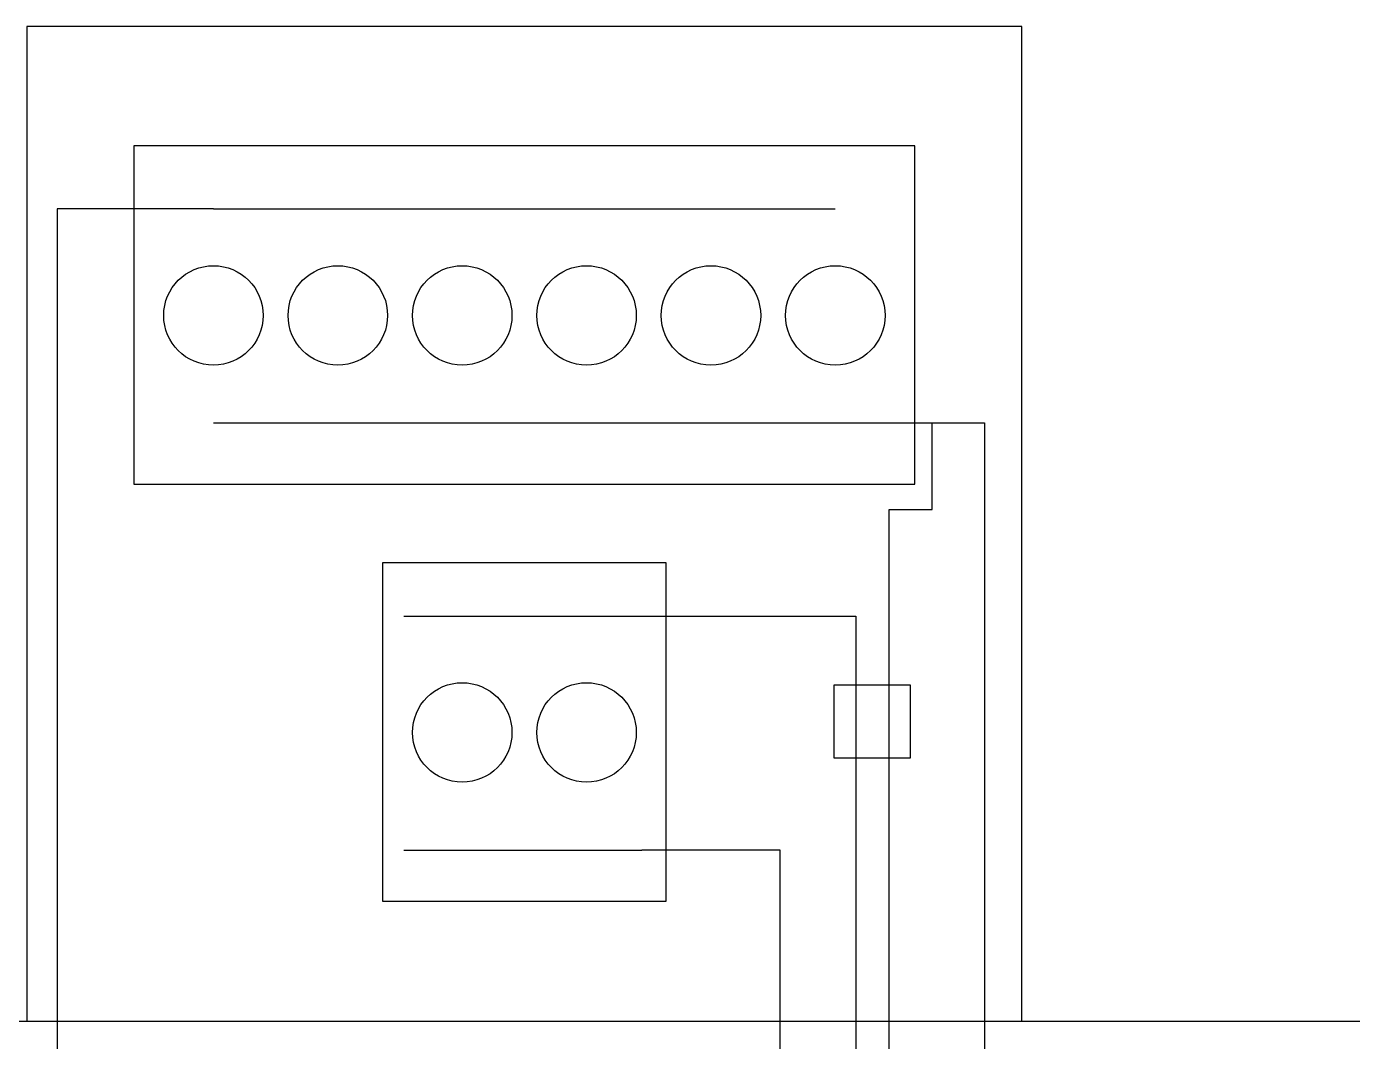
# Model space of a CAD drawing. Header units: metres. Extents: x 125 to 1179, y 511 to 749.
# Drawn here: x 482.2 to 548.9, y 698.3 to 749.3 of the extents above; entities that cross this region are included whole.
import ezdxf

# ---------------------------------------------------------------- set-up
doc = ezdxf.new("R2010")
doc.units = ezdxf.units.M

msp = doc.modelspace()

# ---------------------------------------------------------------- linework, layer by layer
for p, q in [((532.252, 749.329), (482.252, 749.329)), ((482.252, 749.329), (482.252, 699.329)), ((532.252, 699.329), (532.252, 749.329)), ((735.692, 699.329), (385.661, 699.329))]:
    msp.add_line(p, q)
at = {"color": 240, "true_color": 0xed1f24}
for p, q in [((491.627, 740.163), (483.769, 740.163)), ((483.769, 740.163), (483.769, 687.093)), ((491.627, 740.163), (522.877, 740.163))]:
    msp.add_line(p, q, dxfattribs=at)
at = {"color": 152, "true_color": 0x2776bb}
for p, q in [((491.627, 729.406), (522.877, 729.406)), ((522.877, 729.406), (530.377, 729.406)), ((527.746, 725.055), (527.746, 729.406)), ((530.377, 729.406), (530.377, 691.675)), ((525.59, 716.244), (525.59, 725.055)), ((525.59, 725.055), (527.746, 725.055)), ((501.195, 707.937), (513.153, 707.937)), ((520.111, 707.937), (513.153, 707.937)), ((520.111, 572.93), (520.111, 707.937))]:
    msp.add_line(p, q, dxfattribs=at)
at = {"color": 242, "true_color": 0xcd2027}
for p, q in [((501.195, 719.701), (513.153, 719.701)), ((513.153, 719.701), (523.912, 719.701)), ((523.912, 719.701), (523.912, 712.556))]:
    msp.add_line(p, q, dxfattribs=at)
at = {"color": 30, "true_color": 0xf26722}
for p, q in [((525.59, 693.707), (525.59, 716.244)), ((523.912, 712.556), (523.912, 564.185))]:
    msp.add_line(p, q, dxfattribs=at)
for points in [[(526.877, 726.329), (526.877, 734.809), (526.877, 743.329), (519.627, 743.329), (487.627, 743.329), (487.627, 726.329), (519.627, 726.329)], [(514.377, 722.37), (500.127, 722.37), (500.127, 705.37), (514.377, 705.37), (514.377, 713.849)]]:
    msp.add_lwpolyline(points, close=True)
at = {"lineweight": 30}
msp.add_lwpolyline([(522.818, 716.244), (526.645, 716.244), (526.645, 712.556), (522.818, 712.556)], close=True, dxfattribs=at)
for centre in [(491.627, 734.809), (497.877, 734.809), (504.127, 734.809), (510.377, 734.809), (516.627, 734.809), (522.877, 734.809), (504.127, 713.849), (510.377, 713.849)]:
    msp.add_circle(centre, 2.5)

doc.saveas('drawing.dxf')
